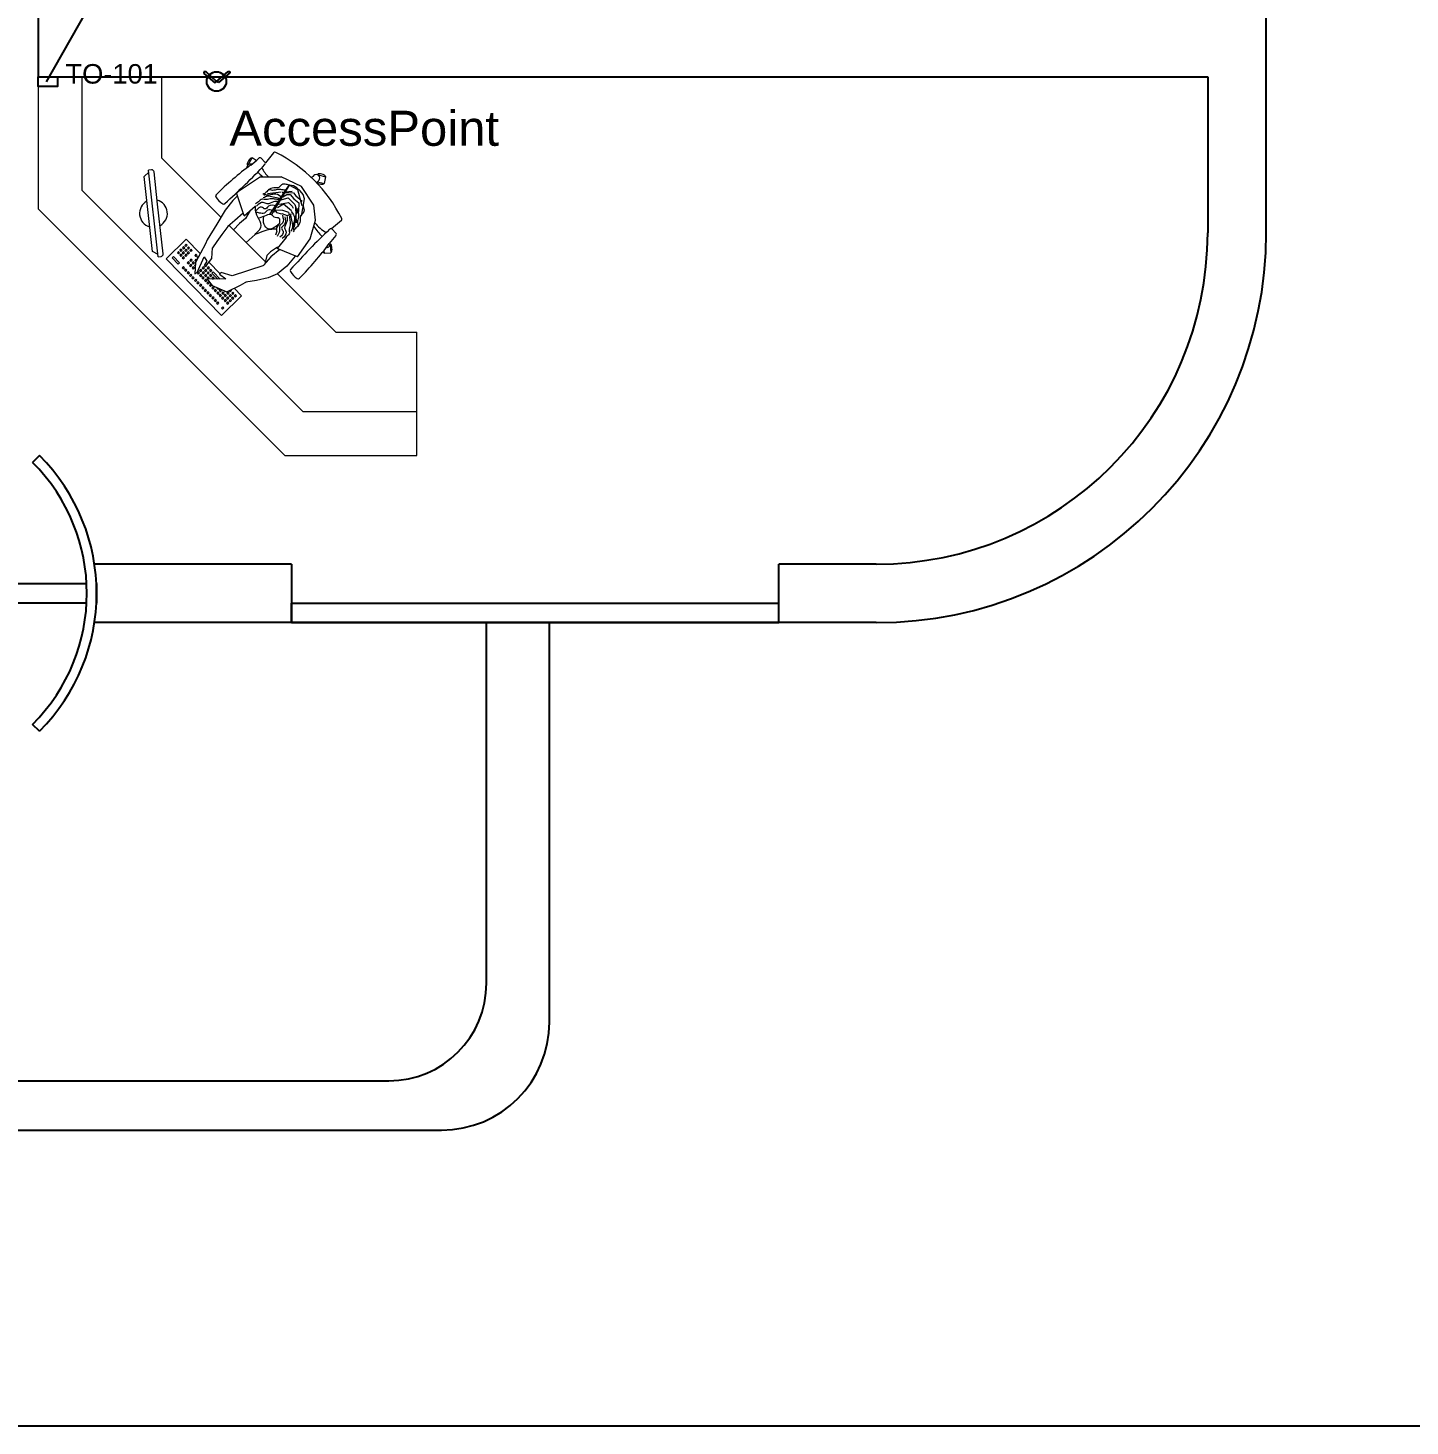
# Model space of a CAD drawing. Header units: millimetres. Extents: x -1911 to 4021, y -174 to 2851.
# Drawn here: x 984 to 1693, y -174 to 543 of the extents above; entities that cross this region are included whole.
import ezdxf

# ---------------------------------------------------------------- set-up
doc = ezdxf.new("R2010")
doc.units = ezdxf.units.MM
doc.layers.add('ARREDI attrezzature - furniture', color=175, linetype='Continuous', lineweight=9)
doc.styles.get("Standard").update_dxf_attribs({"font": 'arial.ttf'})

# ---------------------------------------------------------------- blocks, each defined once
blk = doc.blocks.new('AccessPoint')
for p, q in [((1003.47, 1113.11), (1002.36, 1113.11)), ((1002.36, 1113.11), (1002.36, 1112.28)), ((1002.36, 1112.28), (1008.05, 1107.42)), ((1008.85, 1108.17), (1003.47, 1113.11)), ((1008.85, 1108.17), (1014.9, 1113.34)), ((1015.62, 1112.67), (1009.85, 1107.74)), ((1014.9, 1113.34), (1015.62, 1113.34)), ((1015.62, 1113.34), (1015.62, 1112.67)), ((1008.05, 1107.42), (1008.85, 1108.17)), ((1009.85, 1107.74), (1008.85, 1108.17))]:
    blk.add_line(p, q)
blk.add_circle((1008.85, 1108.17), 5)

msp = doc.modelspace()

# ---------------------------------------------------------------- linework, layer by layer
at = {"color": 1}
msp.add_line((1088.04, 682.1), (993.61, 515.86), dxfattribs=at)
for p, q in [((1619.42, 438.43), (1619.42, 648.43)), ((1619.42, 438.43), (1619.42, 648.43)), ((989.42, 548.43), (989.42, 538.43)), ((989.42, 538.43), (989.42, 518.43)), ((989.42, 518.43), (1589.42, 518.43)), ((1589.42, 518.43), (1589.42, 438.43)), ((1019.42, 268.43), (1018.29, 268.43)), ((1119.42, 268.43), (1019.42, 268.43)), ((1119.42, 268.43), (1119.42, 238.43)), ((1419.42, 268.43), (1369.42, 268.43)), ((1369.42, 238.43), (1369.42, 268.43)), ((1019.29, 258.43), (1019.29, 248.43)), ((1119.42, 238.43), (1119.42, 248.43)), ((1019.42, 238.43), (1018.29, 238.43)), ((1419.42, 238.43), (1019.42, 238.43)), ((1219.42, 53.43), (1219.42, 238.43)), ((1251.75, 33.49), (1251.75, 238.43)), ((919.42, 3.43), (1169.42, 3.43)), ((919.42, -21.89), (1196.36, -21.89))]:
    msp.add_line(p, q)
at = {"color": 3}
for p, q in [((990.13, 324.14), (986.59, 320.61)), ((924.42, 258.43), (1014.28, 258.43)), ((1014.28, 248.43), (924.42, 248.43)), ((990.13, 182.72), (986.59, 186.26))]:
    msp.add_line(p, q, dxfattribs=at)
at = {"color": 2}
for p, q in [((1119.42, 248.43), (1369.42, 248.43)), ((1119.42, 238.43), (1369.42, 238.43))]:
    msp.add_line(p, q, dxfattribs=at)
at = {"color": 6}
msp.add_line((4021.13, -173.65), (-1910.81, -173.65), dxfattribs=at)
at = {"color": 242, "true_color": 0xcd2027}
msp.add_lwpolyline([(989.42, 518.43), (999.42, 518.43), (999.42, 513.43), (989.42, 513.43)], close=True, dxfattribs=at)
for centre, radius in [((1419.42, 438.43), 200), ((1419.42, 438.43), 170), ((1169.42, 53.43), 50), ((1196.36, 33.49), 55.39)]:
    msp.add_arc(centre, radius, 270, 0)
at = {"color": 3}
for radius in [100, 95]:
    msp.add_arc((919.42, 253.43), radius, 315, 45, dxfattribs=at)
at = {"layer": 'ARREDI attrezzature - furniture'}
for p, q in [((989.42, 518.43), (989.42, 450.67)), ((1052.66, 518.43), (989.42, 518.43)), ((1012.01, 460.02), (1012.01, 518.43)), ((1052.66, 518.43), (1052.66, 476.87)), ((1052.66, 476.87), (1083.2, 446.33)), ((1097.12, 473.25), (1099.31, 476.76)), ((1101.35, 475.49), (1099.31, 476.76)), ((1105.77, 474.63), (1103.83, 476.58)), ((1110.25, 479.37), (1106, 474.26)), ((1048.06, 428.75), (1043.8, 467.29)), ((1047.55, 470.67), (1046.13, 470.51)), ((1051.05, 426.11), (1046.13, 470.51)), ((1050.72, 453.01), (1048.89, 469.6)), ((1103.51, 467.1), (1091.17, 458.85)), ((1103.51, 467.1), (1114.05, 467.03)), ((1124.45, 462.07), (1114.05, 467.03)), ((1129.69, 466.66), (1130.84, 467.79)), ((1133.07, 468.03), (1137.09, 467.04)), ((1136.26, 463.71), (1137.09, 467.04)), ((1012.01, 460.02), (1125.27, 346.76)), ((1095.19, 447.15), (1091.14, 458.95)), ((1107.09, 458.57), (1114.02, 459.38)), ((1108.49, 448.08), (1118.28, 462.77)), ((1118.28, 462.77), (1109.15, 447.7)), ((1119.68, 459.61), (1114.7, 459.1)), ((1114.7, 459.1), (1120.4, 458.9)), ((1120.43, 462.49), (1114.73, 463.49)), ((1118.31, 462.82), (1122.52, 460.57)), ((1122.12, 461.42), (1120.43, 462.49)), ((1123.91, 459.85), (1122.12, 461.42)), ((1122.52, 460.57), (1124.75, 452.35)), ((1125.37, 458.09), (1123.91, 459.85)), ((1130.91, 452.61), (1124.45, 462.07)), ((1132.27, 464.08), (1133.4, 465.24)), ((1132.75, 464.58), (1136.26, 463.71)), ((1053.53, 427.6), (1050.72, 453.01)), ((1089.32, 454.91), (1085.33, 450.01)), ((1091.68, 457.32), (1089.32, 454.91)), ((1095.19, 447.15), (1100.77, 452.03)), ((1111.4, 452.95), (1114.06, 453.27)), ((1112.18, 451.39), (1115.29, 453.27)), ((1113.47, 455.15), (1117.61, 456.31)), ((1114.06, 453.27), (1117.87, 453.85)), ((1114.92, 456.74), (1117.03, 458.06)), ((1115.29, 453.27), (1119.49, 449.84)), ((1117.03, 458.06), (1118.65, 458)), ((1117.61, 456.31), (1121.17, 452.88)), ((1117.87, 453.85), (1119.81, 451.97)), ((1118.65, 458), (1120.66, 455.79)), ((1119.81, 451.97), (1120.27, 451)), ((1120.4, 458.9), (1121.63, 457.41)), ((1120.66, 455.79), (1123.24, 453.66)), ((1121.17, 452.88), (1122.27, 449.19)), ((1121.63, 457.41), (1124.86, 454.56)), ((1123.24, 453.66), (1123.05, 449.26)), ((1124.46, 446.9), (1126.12, 455.83)), ((1126.12, 455.83), (1125.37, 458.09)), ((1131.77, 444.87), (1130.91, 452.61)), ((989.42, 450.67), (1115.91, 324.17)), ((1085.33, 450.01), (1081.17, 442.81)), ((1090.3, 444.67), (1086.82, 441.57)), ((1094.62, 448.49), (1090.3, 444.67)), ((1095.84, 445.74), (1092.69, 443.17)), ((1098.13, 449.75), (1095.84, 445.74)), ((1110.09, 449.53), (1110.64, 449.2)), ((1110.89, 450), (1111.79, 448.8)), ((1111.14, 450.23), (1114.77, 450.03)), ((1111.79, 448.8), (1114.25, 448.09)), ((1114.38, 448.28), (1117.16, 447.31)), ((1114.77, 450.03), (1117.81, 448.93)), ((1117.16, 447.31), (1119.36, 448.09)), ((1117.81, 448.93), (1118.2, 447.64)), ((1120.86, 441.26), (1121.83, 448.17)), ((1121.54, 451.48), (1121.73, 443.5)), ((1122.27, 449.19), (1121.56, 447.64)), ((1128.98, 435.2), (1131.77, 444.87)), ((1144.98, 444.64), (1139.87, 440.39)), ((1081.17, 442.81), (1076.22, 434.77)), ((1083.6, 437.44), (1081.15, 433.96)), ((1086.82, 441.57), (1083.6, 437.44)), ((1087.42, 442.11), (1106.37, 423.16)), ((1092.69, 443.17), (1089.66, 439.87)), ((1100.8, 437.56), (1096.2, 433.33)), ((1140.24, 440.16), (1142.19, 438.22)), ((1065.37, 435.12), (1055.04, 425)), ((1064.05, 431.26), (1063.42, 430.65)), ((1063.42, 430.65), (1063.98, 430.08)), ((1063.98, 430.08), (1064.61, 430.69)), ((1064.61, 430.69), (1064.05, 431.26)), ((1065.34, 432.53), (1064.71, 431.91)), ((1064.71, 431.91), (1065.27, 431.34)), ((1065.27, 431.34), (1065.9, 431.96)), ((1065.9, 431.96), (1065.34, 432.53)), ((1065.37, 435.12), (1072.58, 427.76)), ((1066.6, 431.23), (1065.98, 430.62)), ((1065.98, 430.62), (1066.53, 430.05)), ((1066.53, 430.05), (1067.16, 430.66)), ((1067.16, 430.66), (1066.6, 431.23)), ((1075.24, 432.64), (1070.09, 423.19)), ((1076.22, 434.77), (1075.24, 432.64)), ((1078.47, 425.12), (1078.9, 430.71)), ((1081.15, 433.96), (1078.9, 430.71)), ((1112.29, 430.92), (1108.61, 428.56)), ((1116.66, 435.96), (1112.06, 430.24)), ((1122.48, 426.1), (1128.98, 435.2)), ((1139.22, 432.23), (1139.52, 428.11)), ((1051.05, 426.11), (1052.46, 426.26)), ((1055.04, 425), (1083.5, 395.96)), ((1058.91, 426.22), (1058.17, 425.49)), ((1058.17, 425.49), (1061.29, 422.3)), ((1062.03, 423.02), (1058.91, 426.22)), ((1061.46, 428.74), (1060.84, 428.12)), ((1060.84, 428.12), (1061.39, 427.55)), ((1061.39, 427.55), (1062.02, 428.17)), ((1062.02, 428.17), (1061.46, 428.74)), ((1062.73, 427.44), (1062.1, 426.83)), ((1062.1, 426.83), (1062.66, 426.26)), ((1062.76, 430), (1062.13, 429.39)), ((1062.13, 429.39), (1062.69, 428.82)), ((1062.66, 426.26), (1063.29, 426.87)), ((1062.69, 428.82), (1063.31, 429.43)), ((1063.29, 426.87), (1062.73, 427.44)), ((1063.31, 429.43), (1062.76, 430)), ((1063.99, 426.15), (1063.36, 425.54)), ((1063.36, 425.54), (1063.92, 424.97)), ((1064.02, 428.71), (1063.39, 428.09)), ((1063.39, 428.09), (1063.95, 427.52)), ((1063.92, 424.97), (1064.55, 425.58)), ((1063.95, 427.52), (1064.58, 428.14)), ((1064.55, 425.58), (1063.99, 426.15)), ((1064.58, 428.14), (1064.02, 428.71)), ((1065.28, 427.42), (1064.66, 426.8)), ((1064.66, 426.8), (1065.21, 426.23)), ((1065.31, 429.97), (1064.68, 429.36)), ((1064.68, 429.36), (1065.24, 428.79)), ((1065.21, 426.23), (1065.84, 426.84)), ((1065.24, 428.79), (1065.87, 429.4)), ((1065.84, 426.84), (1065.28, 427.42)), ((1065.87, 429.4), (1065.31, 429.97)), ((1066.52, 423.57), (1065.89, 422.95)), ((1066.57, 428.68), (1065.95, 428.07)), ((1065.95, 428.07), (1066.51, 427.5)), ((1066.51, 427.5), (1067.13, 428.11)), ((1067.08, 423), (1066.52, 423.57)), ((1067.13, 428.11), (1066.57, 428.68)), ((1067.81, 424.83), (1067.18, 424.22)), ((1067.18, 424.22), (1067.74, 423.65)), ((1067.87, 429.94), (1067.24, 429.33)), ((1067.24, 429.33), (1067.8, 428.76)), ((1067.74, 423.65), (1068.37, 424.26)), ((1068.42, 429.37), (1067.8, 428.76)), ((1068.37, 424.26), (1067.81, 424.83)), ((1068.42, 429.37), (1067.87, 429.94)), ((1069.07, 423.54), (1068.45, 422.93)), ((1069.63, 422.97), (1069.07, 423.54)), ((1070.37, 424.8), (1069.74, 424.19)), ((1069.74, 424.19), (1070.3, 423.62)), ((1070.39, 427.36), (1069.77, 426.75)), ((1069.77, 426.75), (1070.32, 426.18)), ((1070.09, 423.19), (1069.88, 417.38)), ((1070.3, 423.62), (1070.36, 423.68)), ((1070.32, 426.18), (1070.95, 426.79)), ((1070.75, 424.41), (1070.37, 424.8)), ((1070.95, 426.79), (1070.39, 427.36)), ((1070.95, 418.03), (1074.6, 425.98)), ((1071.66, 426.07), (1071.03, 425.45)), ((1071.03, 425.45), (1071.22, 425.26)), ((1071.66, 426.07), (1071.66, 426.07)), ((1074.6, 425.98), (1075.89, 423.83)), ((1075.89, 423.83), (1074.6, 421.68)), ((1075.46, 421.25), (1078.47, 425.12)), ((1077.01, 423.24), (1082.79, 417.34)), ((1108.75, 426.09), (1105.27, 421.87)), ((1106.7, 426.65), (1105.97, 423.12)), ((1108.61, 428.56), (1106.7, 426.65)), ((1113.34, 429.76), (1108.75, 426.09)), ((1122.48, 426.1), (1112.06, 430.24)), ((1121.31, 426.43), (1117.08, 421.22)), ((1136, 429.25), (1136.1, 427.86)), ((1136.1, 427.86), (1139.52, 428.11)), ((1061.29, 422.3), (1062.03, 423.02)), ((1063.93, 421.04), (1063.31, 420.43)), ((1063.31, 420.43), (1063.87, 419.86)), ((1063.87, 419.86), (1064.49, 420.47)), ((1064.49, 420.47), (1063.93, 421.04)), ((1065.2, 419.75), (1064.57, 419.14)), ((1064.57, 419.14), (1065.13, 418.57)), ((1065.13, 418.57), (1065.76, 419.18)), ((1065.76, 419.18), (1065.2, 419.75)), ((1066.46, 418.46), (1065.83, 417.84)), ((1065.83, 417.84), (1066.39, 417.27)), ((1065.89, 422.95), (1066.45, 422.38)), ((1066.39, 417.27), (1067.02, 417.89)), ((1066.45, 422.38), (1067.08, 423)), ((1067.02, 417.89), (1066.46, 418.46)), ((1067.72, 417.16), (1067.1, 416.55)), ((1067.1, 416.55), (1067.66, 415.98)), ((1067.78, 422.28), (1067.15, 421.66)), ((1067.15, 421.66), (1067.71, 421.09)), ((1067.66, 415.98), (1068.28, 416.59)), ((1067.71, 421.09), (1068.34, 421.71)), ((1068.28, 416.59), (1067.72, 417.16)), ((1068.34, 421.71), (1067.78, 422.28)), ((1069.05, 420.98), (1068.42, 420.37)), ((1068.42, 420.37), (1068.98, 419.8)), ((1068.45, 422.93), (1069, 422.36)), ((1068.98, 419.8), (1069.6, 420.41)), ((1069, 422.36), (1069.63, 422.97)), ((1069.6, 420.41), (1069.05, 420.98)), ((1070.04, 421.96), (1069.71, 421.63)), ((1069.71, 421.63), (1070.02, 421.32)), ((1069.88, 417.38), (1070.95, 418.03)), ((1071.57, 418.4), (1070.95, 417.79)), ((1070.95, 417.79), (1071.5, 417.22)), ((1071.5, 417.22), (1072.13, 417.83)), ((1072.13, 417.83), (1071.57, 418.4)), ((1072.84, 417.11), (1072.21, 416.5)), ((1072.21, 416.5), (1072.77, 415.92)), ((1072.86, 419.66), (1072.24, 419.05)), ((1072.24, 419.05), (1072.79, 418.48)), ((1072.77, 415.92), (1073.39, 416.54)), ((1072.79, 418.48), (1073.42, 419.09)), ((1073.39, 416.54), (1072.84, 417.11)), ((1073.42, 419.09), (1072.86, 419.66)), ((1074.13, 418.37), (1073.5, 417.76)), ((1073.5, 417.76), (1074.06, 417.19)), ((1074.16, 420.93), (1073.53, 420.31)), ((1073.53, 420.31), (1074.09, 419.74)), ((1074.06, 417.19), (1074.69, 417.8)), ((1074.09, 419.74), (1074.71, 420.36)), ((1074.69, 417.8), (1074.13, 418.37)), ((1074.71, 420.36), (1074.16, 420.93)), ((1074.6, 421.68), (1075.46, 421.25)), ((1075.39, 417.08), (1074.76, 416.47)), ((1074.76, 416.47), (1075.32, 415.9)), ((1075.42, 419.64), (1074.79, 419.02)), ((1074.79, 419.02), (1075.35, 418.45)), ((1074.82, 421.58), (1075.38, 421.01)), ((1075.32, 415.9), (1075.95, 416.51)), ((1075.35, 418.45), (1075.98, 419.07)), ((1075.38, 421.01), (1076.01, 421.62)), ((1075.95, 416.51), (1075.39, 417.08)), ((1075.98, 419.07), (1075.42, 419.64)), ((1076.01, 421.62), (1075.86, 421.77)), ((1076.68, 418.34), (1076.06, 417.73)), ((1076.06, 417.73), (1076.61, 417.16)), ((1076.71, 420.9), (1076.08, 420.29)), ((1076.08, 420.29), (1076.64, 419.72)), ((1076.61, 417.16), (1077.24, 417.77)), ((1076.64, 419.72), (1077.27, 420.33)), ((1077.24, 417.77), (1076.68, 418.34)), ((1077.27, 420.33), (1076.71, 420.9)), ((1077.95, 417.05), (1077.32, 416.44)), ((1077.32, 416.44), (1077.88, 415.87)), ((1077.98, 419.61), (1077.35, 418.99)), ((1077.35, 418.99), (1077.91, 418.42)), ((1077.88, 415.87), (1078.5, 416.48)), ((1077.91, 418.42), (1078.53, 419.04)), ((1078.5, 416.48), (1077.95, 417.05)), ((1078.53, 419.04), (1077.98, 419.61)), ((1079.24, 418.32), (1078.61, 417.71)), ((1078.61, 417.71), (1081.61, 414.64)), ((1082.81, 414.66), (1079.24, 418.32)), ((1083.4, 417.95), (1082.54, 417.09)), ((1082.54, 417.09), (1085.77, 414.73)), ((1088.99, 416.23), (1083.4, 417.95)), ((1105.27, 421.68), (1088.99, 416.23)), ((1105.27, 421.87), (1105.27, 421.87)), ((1112.2, 417.32), (1107.48, 415.2)), ((1117.08, 421.22), (1112.2, 417.32)), ((1112.21, 417.32), (1142.11, 387.42)), ((1068.99, 415.87), (1068.36, 415.26)), ((1068.36, 415.26), (1068.92, 414.69)), ((1068.92, 414.69), (1069.55, 415.3)), ((1069.55, 415.3), (1068.99, 415.87)), ((1070.25, 414.58), (1069.63, 413.97)), ((1069.63, 413.97), (1070.18, 413.4)), ((1070.18, 413.4), (1070.81, 414.01)), ((1070.81, 414.01), (1070.25, 414.58)), ((1071.52, 413.29), (1070.89, 412.68)), ((1070.89, 412.68), (1071.45, 412.11)), ((1071.45, 412.11), (1072.07, 412.72)), ((1072.07, 412.72), (1071.52, 413.29)), ((1072.78, 412), (1072.15, 411.38)), ((1072.15, 411.38), (1072.71, 410.81)), ((1072.71, 410.81), (1073.34, 411.43)), ((1073.34, 411.43), (1072.78, 412)), ((1074.04, 410.71), (1073.42, 410.09)), ((1073.42, 410.09), (1073.97, 409.52)), ((1074.1, 415.82), (1073.47, 415.2)), ((1073.47, 415.2), (1074.03, 414.63)), ((1073.97, 409.52), (1074.6, 410.14)), ((1074.03, 414.63), (1074.66, 415.25)), ((1074.6, 410.14), (1074.04, 410.71)), ((1074.66, 415.25), (1074.1, 415.82)), ((1075.31, 409.41), (1074.68, 408.8)), ((1074.68, 408.8), (1075.24, 408.23)), ((1075.36, 414.52), (1074.74, 413.91)), ((1074.74, 413.91), (1075.29, 413.34)), ((1075.24, 408.23), (1075.86, 408.84)), ((1075.29, 413.34), (1075.92, 413.95)), ((1075.86, 408.84), (1075.31, 409.41)), ((1075.92, 413.95), (1075.36, 414.52)), ((1076.63, 413.23), (1076, 412.62)), ((1076, 412.62), (1076.56, 412.05)), ((1076.65, 415.79), (1076.03, 415.17)), ((1076.03, 415.17), (1076.59, 414.6)), ((1085.77, 414.73), (1076.09, 414.52)), ((1076.09, 414.52), (1078.65, 411.36)), ((1076.56, 412.05), (1077.18, 412.66)), ((1076.59, 414.6), (1077.21, 415.22)), ((1077.18, 412.66), (1076.63, 413.23)), ((1077.21, 415.22), (1076.65, 415.79)), ((1077.89, 411.94), (1077.26, 411.33)), ((1077.26, 411.33), (1077.82, 410.76)), ((1077.82, 410.76), (1078.45, 411.37)), ((1078.45, 411.37), (1077.89, 411.94)), ((1079.15, 410.65), (1078.53, 410.04)), ((1078.53, 410.04), (1079.08, 409.47)), ((1079.21, 415.76), (1078.58, 415.15)), ((1078.58, 415.15), (1079.14, 414.58)), ((1078.65, 411.36), (1086.15, 408.03)), ((1079.08, 409.47), (1079.71, 410.08)), ((1079.14, 414.58), (1079.77, 415.19)), ((1079.71, 410.08), (1079.15, 410.65)), ((1079.77, 415.19), (1079.21, 415.76)), ((1080.42, 409.36), (1079.79, 408.74)), ((1079.79, 408.74), (1080.35, 408.17)), ((1080.35, 408.17), (1080.97, 408.79)), ((1080.97, 408.79), (1080.42, 409.36)), ((1081.27, 410.19), (1081.08, 410.01)), ((1081.08, 410.01), (1081.64, 409.44)), ((1081.64, 409.44), (1082.06, 409.85)), ((1082.97, 409.33), (1082.35, 408.72)), ((1082.9, 408.15), (1083.53, 408.76)), ((1083.53, 408.76), (1082.97, 409.33)), ((1086.15, 408.03), (1093.51, 411.72)), ((1088.64, 408.7), (1088.27, 409.09)), ((1090.02, 409.97), (1093.83, 406.08)), ((1096.08, 413.1), (1093.51, 411.72)), ((1101.46, 413.9), (1095.96, 413.03)), ((1107.48, 415.2), (1101.46, 413.9)), ((1076.57, 408.12), (1075.94, 407.51)), ((1075.94, 407.51), (1076.5, 406.94)), ((1076.5, 406.94), (1077.13, 407.55)), ((1077.13, 407.55), (1076.57, 408.12)), ((1077.83, 406.83), (1077.21, 406.22)), ((1077.21, 406.22), (1077.76, 405.65)), ((1077.76, 405.65), (1078.39, 406.26)), ((1078.39, 406.26), (1077.83, 406.83)), ((1079.1, 405.54), (1078.47, 404.92)), ((1078.47, 404.92), (1079.03, 404.35)), ((1079.03, 404.35), (1079.65, 404.97)), ((1079.65, 404.97), (1079.1, 405.54)), ((1080.36, 404.25), (1079.73, 403.63)), ((1079.73, 403.63), (1080.29, 403.06)), ((1080.29, 403.06), (1080.92, 403.68)), ((1080.92, 403.68), (1080.36, 404.25)), ((1081.62, 402.95), (1081, 402.34)), ((1081, 402.34), (1081.55, 401.77)), ((1081.68, 408.06), (1081.05, 407.45)), ((1081.05, 407.45), (1081.61, 406.88)), ((1081.55, 401.77), (1082.18, 402.38)), ((1081.61, 406.88), (1082.24, 407.49)), ((1082.18, 402.38), (1081.62, 402.95)), ((1082.24, 407.49), (1081.68, 408.06)), ((1082.94, 406.77), (1082.32, 406.16)), ((1082.32, 406.16), (1082.87, 405.59)), ((1082.35, 408.72), (1082.9, 408.15)), ((1082.87, 405.59), (1083.5, 406.2)), ((1083.5, 406.2), (1082.94, 406.77)), ((1093.83, 406.08), (1083.5, 395.96)), ((1084.21, 405.48), (1083.58, 404.87)), ((1083.58, 404.87), (1084.14, 404.3)), ((1084.24, 408.04), (1083.61, 407.42)), ((1083.61, 407.42), (1084.17, 406.85)), ((1084.14, 404.3), (1084.77, 404.91)), ((1084.17, 406.85), (1084.79, 407.47)), ((1084.77, 404.91), (1084.21, 405.48)), ((1084.79, 407.47), (1084.24, 408.04)), ((1085.47, 404.19), (1084.84, 403.58)), ((1084.84, 403.58), (1085.4, 403.01)), ((1085.5, 406.74), (1084.87, 406.13)), ((1084.87, 406.13), (1085.43, 405.56)), ((1085.08, 408.5), (1085.46, 408.12)), ((1085.4, 403.01), (1086.03, 403.62)), ((1085.43, 405.56), (1086.06, 406.17)), ((1085.46, 408.12), (1085.61, 408.27)), ((1086.03, 403.62), (1085.47, 404.19)), ((1086.06, 406.17), (1085.5, 406.74)), ((1086.73, 402.9), (1086.11, 402.28)), ((1086.11, 402.28), (1086.67, 401.71)), ((1086.76, 405.45), (1086.14, 404.84)), ((1086.14, 404.84), (1086.69, 404.27)), ((1086.79, 408.01), (1086.16, 407.39)), ((1086.16, 407.39), (1086.72, 406.82)), ((1086.67, 401.71), (1087.29, 402.33)), ((1086.69, 404.27), (1087.32, 404.88)), ((1086.72, 406.82), (1087.35, 407.44)), ((1087.29, 402.33), (1086.73, 402.9)), ((1087.32, 404.88), (1086.76, 405.45)), ((1087.35, 407.44), (1086.79, 408.01)), ((1088.03, 404.16), (1087.4, 403.55)), ((1087.4, 403.55), (1087.96, 402.98)), ((1088.05, 406.72), (1087.43, 406.1)), ((1087.43, 406.1), (1087.99, 405.53)), ((1087.5, 408.7), (1087.46, 408.66)), ((1087.46, 408.66), (1088.01, 408.09)), ((1087.96, 402.98), (1088.58, 403.59)), ((1087.99, 405.53), (1088.61, 406.15)), ((1088.01, 408.09), (1088.64, 408.7)), ((1088.58, 403.59), (1088.03, 404.16)), ((1088.61, 406.15), (1088.05, 406.72)), ((1089.32, 405.42), (1088.69, 404.81)), ((1088.69, 404.81), (1089.25, 404.24)), ((1089.35, 407.98), (1088.72, 407.37)), ((1088.72, 407.37), (1089.28, 406.8)), ((1089.25, 404.24), (1089.88, 404.85)), ((1089.28, 406.8), (1089.9, 407.41)), ((1089.88, 404.85), (1089.32, 405.42)), ((1089.9, 407.41), (1089.35, 407.98)), ((1090.61, 406.69), (1089.98, 406.07)), ((1089.98, 406.07), (1090.54, 405.5)), ((1090.54, 405.5), (1091.17, 406.12)), ((1091.17, 406.12), (1090.61, 406.69)), ((1084.15, 400.37), (1083.52, 399.76)), ((1083.52, 399.76), (1084.08, 399.19)), ((1084.08, 399.19), (1084.71, 399.8)), ((1084.71, 399.8), (1084.15, 400.37)), ((1142.11, 387.42), (1183.67, 387.42)), ((1183.67, 324.17), (1183.67, 387.42)), ((1125.27, 346.76), (1183.67, 346.76)), ((1115.91, 324.17), (1183.67, 324.17))]:
    msp.add_line(p, q, dxfattribs=at)
for points in [[(1046.26, 469.39), (1043.8, 467.29)], [(1050.92, 427.23), (1048.06, 428.75)]]:
    msp.add_lwpolyline(points, dxfattribs=at)
for centre, radius, start, end in [((845.73, 720.41), 358.69, 311.88152, 316.47134), ((1098.28, 471.86), 1.81, 67.37563, 186.80938), ((1097.56, 473.59), 0.904, 157.04457, 220.96421), ((1105.04, 470.42), 9.04, 139.1469, 157.04457), ((1098.89, 475.74), 0.904, 70.19179, 139.1469), ((1071.48, 509.38), 45.18, 306.67537, 313.47894), ((1103.19, 475.94), 0.904, 45, 133.47894), ((1105.13, 474), 0.904, 316.47134, 45), ((1110.95, 478.79), 0.904, 63.21578, 140.21898), ((1076.84, 411.23), 76.58, 26.78422, 63.21578), ((1047.68, 469.46), 1.21, 6.31195, 96.31195), ((1199.53, 337.43), 169.22, 126.67537, 134.60812), ((1125.79, 492.52), 33.01, 224.09434, 230.39156), ((1119.05, 479.25), 16.71, 206.99374, 226.75351), ((1132.11, 466.5), 1.81, 315.42825, 134.57175), ((1133.53, 467.73), 0.904, 85.04457, 148.96421), ((1132.83, 459.62), 9.04, 67.1469, 85.04457), ((1135.99, 467.12), 0.904, 358.19179, 67.1469), ((1132.8, 464.76), 0.904, 231.49046, 247.1469), ((1135.96, 472.25), 9.04, 247.1469, 265.04457), ((1135.25, 464.15), 0.904, 265.04457, 333.99968), ((1048.59, 448.31), 7.13, 118.34937, 254.27452), ((1048.59, 448.31), 7.13, 297.99556, 74.62833), ((1081.34, 457.25), 0.904, 134.60812, 212.46738), ((1090.1, 462.83), 11.3, 212.46738, 237.91636), ((1084.58, 454.03), 0.904, 237.91636, 311.88152), ((1144.4, 445.34), 0.904, 309.78102, 26.78422), ((1386.02, 180.12), 358.69, 133.52866, 138.11848), ((1158.13, 460.18), 33.01, 214.19569, 225.90566), ((1144.86, 453.44), 16.71, 216.2882, 243.00626), ((1139.61, 439.53), 0.904, 45, 133.52866), ((1141.55, 437.58), 0.904, 316.52106, 45), ((1003.04, 533.93), 169.22, 315.39188, 323.32463), ((1137.47, 432.67), 1.81, 263.19062, 22.62437), ((1174.99, 405.87), 45.18, 136.52106, 143.32463), ((1139.07, 431.7), 0.904, 13.04457, 76.96421), ((1131.15, 429.86), 9.04, 355.1469, 13.04457), ((1052.33, 427.47), 1.21, 276.31195, 6.31195), ((1136.21, 428.96), 0.904, 208.88396, 261.99968), ((1139.25, 429.17), 0.904, 286.19179, 355.1469), ((1119.64, 418.98), 0.904, 138.11848, 212.08364), ((1128.44, 424.5), 11.3, 212.08364, 237.53262), ((1122.86, 415.73), 0.904, 237.53262, 315.39188)]:
    msp.add_arc(centre, radius, start, end, dxfattribs=at)
for points, knots in [([(1116.86, 460.15), (1116.07, 460.23), (1114.54, 460.39), (1112.08, 460.86), (1109.94, 459.74), (1107.71, 460.77), (1106.5, 458.97), (1105.41, 458.38), (1104.71, 457.99)], [0, 0, 0, 0, 2.655133, 5.107816, 8.065617, 10.260861, 11.718843, 14.418437, 14.418437, 14.418437, 14.418437]), ([(1118.29, 462.8), (1116.81, 463.26), (1114.63, 463.93), (1112.94, 461.03), (1110.02, 461.76), (1108.28, 460.88), (1107.35, 460.4)], [0, 0, 0, 0, 4.383397, 6.479284, 9.461601, 12.883414, 12.883414, 12.883414, 12.883414]), ([(1111.52, 440.18), (1109.56, 440.18), (1106.4, 440.17), (1098.61, 436.19), (1105.1, 441.09), (1102.57, 445.47), (1100.83, 448.94), (1100.97, 451.41), (1101.01, 452.22)], [0, 0, 0, 0, 0.0760367, 0.1228063, 0.1727441, 0.2197882, 0.2742332, 0.3008856, 0.3008856, 0.3008856, 0.3008856]), ([(1113.05, 455.38), (1112.26, 455.46), (1110.74, 455.63), (1108.28, 456.09), (1106.14, 454.97), (1103.9, 456), (1102.7, 454.2), (1101.61, 453.61), (1100.9, 453.22)], [0, 0, 0, 0, 2.655133, 5.107816, 8.065617, 10.260861, 11.718843, 14.418437, 14.418437, 14.418437, 14.418437]), ([(1111.68, 452.16), (1110.21, 452.51), (1107.94, 453.06), (1105.97, 449.82), (1103.65, 452.48), (1102.17, 450.85), (1101.23, 449.83)], [0, 0, 0, 0, 4.523271, 6.998942, 9.160536, 12.834944, 12.834944, 12.834944, 12.834944]), ([(1112.82, 454.31), (1111.92, 454.39), (1109.89, 454.56), (1107.31, 452.43), (1104.28, 454.83), (1102.54, 453.1), (1101.44, 452.01)], [0, 0, 0, 0, 2.971163, 6.660618, 9.188122, 13.531549, 13.531549, 13.531549, 13.531549]), ([(1113.38, 455.95), (1112.25, 456.2), (1110.2, 456.65), (1107.25, 457.42), (1105.65, 456.62), (1104.94, 456.26)], [0, 0, 0, 0, 3.880583, 7.055239, 9.6284, 9.6284, 9.6284, 9.6284]), ([(1114.56, 456.44), (1113.55, 457.24), (1111.93, 458.53), (1108.91, 458.01), (1107.43, 457.29), (1105.38, 458.06), (1105.38, 457.6), (1105.38, 457.58)], [0, 0, 0, 0, 4.064179, 6.534566, 9.269048, 10.688563, 10.752994, 10.752994, 10.752994, 10.752994]), ([(1125.35, 452.35), (1125.77, 450.87), (1126.39, 448.67), (1123.45, 447.05), (1124.12, 444.11), (1123.19, 442.39), (1122.7, 441.48)], [0, 0, 0, 0, 0.043834, 0.0647928, 0.094616, 0.1288341, 0.1288341, 0.1288341, 0.1288341]), ([(1109.39, 449.66), (1109.39, 450.13), (1107.21, 450.81), (1105.52, 447.91), (1102.6, 448.64), (1101.59, 448.76), (1100.87, 449.03)], [0, 0, 0, 0, 4.383397, 6.479284, 9.461601, 12.883414, 12.883414, 12.883414, 12.883414]), ([(1102.95, 446.12), (1104.11, 446.52), (1105.99, 447.17), (1109.09, 448.39), (1110.26, 445.79), (1113.11, 446.65), (1113.4, 444.09), (1113.14, 442.29), (1111.35, 440.87), (1112.12, 438.97), (1111.48, 437.79), (1111.13, 437.16)], [0, 0, 0, 0, 0.0433016, 0.0702871, 0.0890843, 0.1214692, 0.1313994, 0.1658829, 0.1796741, 0.1994437, 0.2226815, 0.2226815, 0.2226815, 0.2226815]), ([(1112.83, 442.81), (1112.22, 442.28), (1110.72, 440.98), (1107.35, 439.57), (1104.75, 442.95), (1105.02, 445.35), (1105.17, 446.75)], [0, 0, 0, 0, 0.0276148, 0.0675523, 0.1001408, 0.1462398, 0.1462398, 0.1462398, 0.1462398]), ([(1114.73, 447.35), (1115.16, 445.86), (1115.78, 443.67), (1112.84, 442.05), (1113.51, 439.11), (1112.58, 437.39), (1112.09, 436.47)], [0, 0, 0, 0, 0.043834, 0.0647928, 0.094616, 0.1288341, 0.1288341, 0.1288341, 0.1288341]), ([(1116.01, 446.59), (1116.34, 445.12), (1116.83, 442.84), (1113.55, 440.94), (1116.15, 438.56), (1114.49, 437.11), (1113.45, 436.2)], [0, 0, 0, 0, 0.0452327, 0.0699894, 0.0916054, 0.1283494, 0.1283494, 0.1283494, 0.1283494]), ([(1117.18, 446.71), (1117.23, 445.8), (1117.36, 443.77), (1115.17, 441.24), (1117.5, 438.16), (1115.73, 436.46), (1114.61, 435.38)], [0, 0, 0, 0, 0.0297116, 0.0666062, 0.0918812, 0.1353155, 0.1353155, 0.1353155, 0.1353155]), ([(1118.34, 447), (1118.41, 446.21), (1118.53, 444.69), (1118.95, 442.21), (1117.77, 440.1), (1118.75, 437.84), (1116.93, 436.68), (1116.31, 435.6), (1115.91, 434.9)], [0, 0, 0, 0, 0.0265513, 0.0510782, 0.0806562, 0.1026086, 0.1171884, 0.1441844, 0.1441844, 0.1441844, 0.1441844]), ([(1118.93, 447.41), (1119.15, 446.28), (1119.55, 444.21), (1120.25, 441.24), (1119.42, 439.67), (1119.04, 438.96)], [0, 0, 0, 0, 0.03880583, 0.07055239, 0.096284, 0.096284, 0.096284, 0.096284]), ([(1119.27, 449.21), (1120.05, 448.19), (1121.3, 446.54), (1120.71, 443.53), (1119.96, 442.07), (1120.68, 440), (1120.23, 440.01), (1120.21, 440.01)], [0, 0, 0, 0, 0.0406418, 0.0653457, 0.0926905, 0.1068856, 0.1075299, 0.1075299, 0.1075299, 0.1075299]), ([(1122.66, 450.98), (1122.73, 450.19), (1122.85, 448.67), (1123.26, 446.2), (1122.09, 444.08), (1123.07, 441.82), (1121.24, 440.66), (1120.63, 439.58), (1120.23, 438.89)], [0, 0, 0, 0, 0.0265513, 0.0510782, 0.0806562, 0.1026086, 0.1171884, 0.1441844, 0.1441844, 0.1441844, 0.1441844])]:
    msp.add_open_spline(points, degree=3, knots=knots, dxfattribs=at)

# ---------------------------------------------------------------- block references
msp.add_blockref('AccessPoint', (72.08, -592.21))

# ---------------------------------------------------------------- texts
at = {"color": 242, "true_color": 0xcd2027, "insert": (1003.46, 524.9), "char_height": 10, "attachment_point": 1}
msp.add_mtext_dynamic_manual_height_columns('TO-101', width=50.3931, gutter_width=12.5, heights=[2.87], dxfattribs=at)
at = {"insert": (1087.52, 500.98), "char_height": 18, "attachment_point": 1}
msp.add_mtext_dynamic_manual_height_columns('\\A1;AccessPoint', width=258.0479, gutter_width=12.5, heights=[66.42], dxfattribs=at)

doc.saveas('drawing.dxf')
